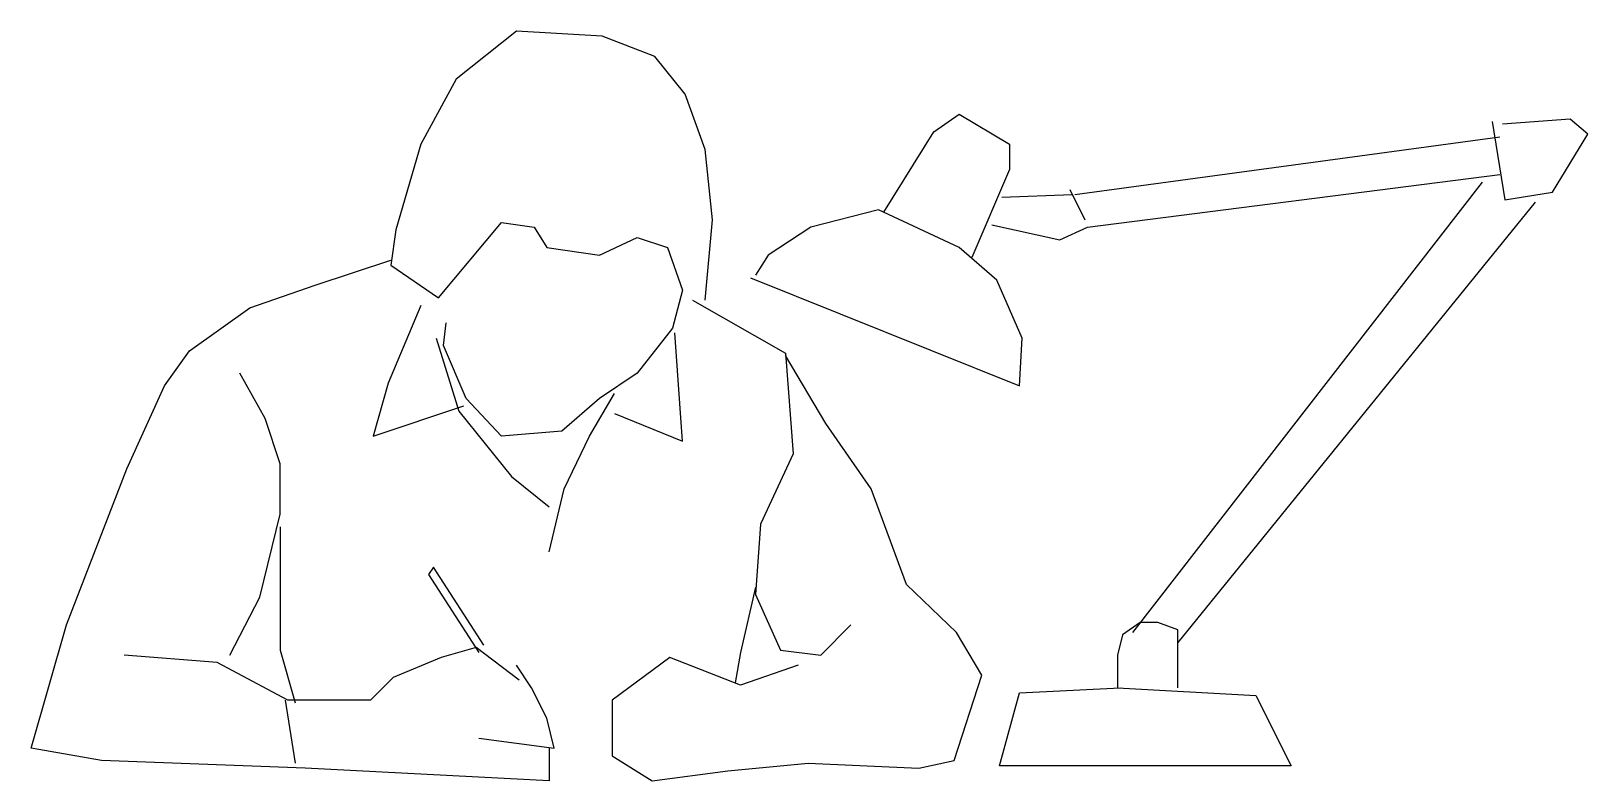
# Model space of a CAD drawing. Header units: millimetres. Extents: x -1627.44 to -1626.35, y 1786.26 to 1786.79.
import ezdxf

# ---------------------------------------------------------------- set-up
doc = ezdxf.new("R2010")
doc.units = ezdxf.units.MM
doc.header["$LTSCALE"] = 10
doc.layers.add('Humanos', color=2, linetype='Continuous')

msp = doc.modelspace()

# ---------------------------------------------------------------- linework, layer by layer
at = {"layer": 'Humanos'}
for p, q in [((-1627.1019, 1786.7899), (-1627.1445, 1786.7561)), ((-1627.0415, 1786.7863), (-1627.1019, 1786.7899)), ((-1627.0042, 1786.7721), (-1627.0415, 1786.7863)), ((-1626.9829, 1786.7455), (-1627.0042, 1786.7721)), ((-1627.1445, 1786.7561), (-1627.1694, 1786.71)), ((-1626.9687, 1786.7064), (-1626.9829, 1786.7455)), ((-1626.8071, 1786.7189), (-1626.7893, 1786.7313)), ((-1626.7893, 1786.7313), (-1626.7538, 1786.71)), ((-1626.4128, 1786.726), (-1626.4039, 1786.6709)), ((-1626.3578, 1786.7277), (-1626.4057, 1786.7242)), ((-1626.3453, 1786.7171), (-1626.3578, 1786.7277)), ((-1627.1694, 1786.71), (-1627.1872, 1786.6496)), ((-1626.8426, 1786.662), (-1626.8071, 1786.7189)), ((-1626.7538, 1786.71), (-1626.7538, 1786.6922)), ((-1626.7076, 1786.6745), (-1626.4075, 1786.7153)), ((-1626.3702, 1786.6762), (-1626.3453, 1786.7171)), ((-1626.9634, 1786.6567), (-1626.9687, 1786.7064)), ((-1626.7538, 1786.6922), (-1626.7804, 1786.6301)), ((-1626.6987, 1786.6514), (-1626.4075, 1786.6887)), ((-1626.7112, 1786.678), (-1626.7005, 1786.6567)), ((-1626.4199, 1786.6833), (-1626.6668, 1786.3654)), ((-1626.4039, 1786.6709), (-1626.3702, 1786.6762)), ((-1626.7591, 1786.6727), (-1626.7094, 1786.6745)), ((-1626.3826, 1786.6691), (-1626.6348, 1786.3583)), ((-1627.157, 1786.6016), (-1627.1126, 1786.6549)), ((-1627.1126, 1786.6549), (-1627.0895, 1786.6514)), ((-1626.9687, 1786.5999), (-1626.9634, 1786.6567)), ((-1626.8462, 1786.6638), (-1626.8941, 1786.6514)), ((-1626.7893, 1786.6372), (-1626.8462, 1786.6638)), ((-1627.1872, 1786.6496), (-1627.1907, 1786.6247)), ((-1627.0895, 1786.6514), (-1627.0806, 1786.6372)), ((-1627.0433, 1786.6318), (-1627.0167, 1786.6443)), ((-1627.0167, 1786.6443), (-1626.9953, 1786.6372)), ((-1626.8941, 1786.6514), (-1626.9243, 1786.6318)), ((-1626.7662, 1786.6531), (-1626.7183, 1786.6425)), ((-1626.7183, 1786.6425), (-1626.6987, 1786.6514)), ((-1627.0806, 1786.6372), (-1627.0433, 1786.6318)), ((-1626.9953, 1786.6372), (-1626.9847, 1786.607)), ((-1626.7627, 1786.6141), (-1626.7893, 1786.6372)), ((-1627.244, 1786.6105), (-1627.1907, 1786.6283)), ((-1627.1907, 1786.6247), (-1627.157, 1786.6016)), ((-1626.9243, 1786.6318), (-1626.9332, 1786.6176)), ((-1627.2902, 1786.5945), (-1627.244, 1786.6105)), ((-1626.9367, 1786.6158), (-1626.7467, 1786.5395)), ((-1626.7449, 1786.5732), (-1626.7627, 1786.6141)), ((-1626.9847, 1786.607), (-1626.9918, 1786.5803)), ((-1626.9776, 1786.5999), (-1626.9119, 1786.5626)), ((-1627.3328, 1786.5643), (-1627.2902, 1786.5945)), ((-1627.1694, 1786.5963), (-1627.1925, 1786.5413)), ((-1627.1534, 1786.5679), (-1627.1516, 1786.5839)), ((-1626.9918, 1786.5803), (-1627.0167, 1786.5484)), ((-1627.1587, 1786.5732), (-1627.1427, 1786.5217)), ((-1627.1374, 1786.5306), (-1627.1534, 1786.5679)), ((-1626.9847, 1786.5004), (-1626.99, 1786.5768)), ((-1626.7467, 1786.5395), (-1626.7449, 1786.5732)), ((-1627.3505, 1786.5395), (-1627.3328, 1786.5643)), ((-1626.9119, 1786.5626), (-1626.9065, 1786.4915)), ((-1626.8835, 1786.5128), (-1626.9119, 1786.5608)), ((-1627.2795, 1786.5164), (-1627.2973, 1786.5484)), ((-1627.0167, 1786.5484), (-1627.0433, 1786.5306)), ((-1627.3772, 1786.4809), (-1627.3505, 1786.5395)), ((-1627.1925, 1786.5413), (-1627.2031, 1786.504)), ((-1627.0504, 1786.504), (-1627.0326, 1786.5341)), ((-1627.2031, 1786.504), (-1627.1392, 1786.5253)), ((-1627.1126, 1786.504), (-1627.1374, 1786.5306)), ((-1627.0433, 1786.5306), (-1627.0699, 1786.5075)), ((-1627.2688, 1786.4844), (-1627.2795, 1786.5164)), ((-1627.1427, 1786.5217), (-1627.1055, 1786.4755)), ((-1627.0326, 1786.5199), (-1626.9847, 1786.5004)), ((-1626.8515, 1786.4667), (-1626.8835, 1786.5128)), ((-1627.0699, 1786.5075), (-1627.1126, 1786.504)), ((-1627.0682, 1786.4667), (-1627.0504, 1786.504)), ((-1626.9065, 1786.4915), (-1626.9296, 1786.4418)), ((-1627.4198, 1786.3708), (-1627.3772, 1786.4809)), ((-1627.2688, 1786.4489), (-1627.2688, 1786.4844)), ((-1627.1055, 1786.4755), (-1627.0788, 1786.4542)), ((-1627.0788, 1786.4223), (-1627.0682, 1786.4667)), ((-1626.8266, 1786.3992), (-1626.8515, 1786.4667)), ((-1627.2831, 1786.3903), (-1627.2688, 1786.4489)), ((-1627.2688, 1786.44), (-1627.2688, 1786.353)), ((-1626.9296, 1786.4418), (-1626.9332, 1786.3921)), ((-1627.1605, 1786.4116), (-1627.1641, 1786.4063)), ((-1627.1641, 1786.4063), (-1627.1285, 1786.3512)), ((-1627.125, 1786.3565), (-1627.1605, 1786.4116)), ((-1627.3044, 1786.3494), (-1627.2831, 1786.3903)), ((-1626.9332, 1786.3974), (-1626.9438, 1786.3512)), ((-1626.9332, 1786.3921), (-1626.9154, 1786.353)), ((-1626.7911, 1786.3654), (-1626.8266, 1786.3992)), ((-1627.4447, 1786.2837), (-1627.4198, 1786.3708)), ((-1626.887, 1786.3494), (-1626.8657, 1786.3708)), ((-1626.6615, 1786.3725), (-1626.6739, 1786.3637)), ((-1626.649, 1786.3725), (-1626.6615, 1786.3725)), ((-1626.6348, 1786.3672), (-1626.649, 1786.3725)), ((-1626.7733, 1786.3352), (-1626.7911, 1786.3654)), ((-1626.6739, 1786.3637), (-1626.6774, 1786.3494)), ((-1626.6348, 1786.3264), (-1626.6348, 1786.3672)), ((-1627.3132, 1786.3441), (-1627.379, 1786.3494)), ((-1627.2688, 1786.353), (-1627.2582, 1786.3157)), ((-1627.1552, 1786.3477), (-1627.1889, 1786.3335)), ((-1627.1303, 1786.3548), (-1627.1552, 1786.3477)), ((-1627.1001, 1786.3317), (-1627.1303, 1786.3548)), ((-1626.9936, 1786.3477), (-1627.0344, 1786.3175)), ((-1626.9438, 1786.3281), (-1626.9936, 1786.3477)), ((-1626.9438, 1786.3512), (-1626.9474, 1786.3299)), ((-1626.9154, 1786.353), (-1626.887, 1786.3494)), ((-1626.6774, 1786.3494), (-1626.6774, 1786.3264)), ((-1627.2635, 1786.3175), (-1627.3132, 1786.3441)), ((-1627.0912, 1786.3264), (-1627.1019, 1786.3423)), ((-1626.903, 1786.3423), (-1626.9438, 1786.3281)), ((-1626.7929, 1786.2749), (-1626.7733, 1786.3352)), ((-1627.1889, 1786.3335), (-1627.2049, 1786.3175)), ((-1627.0806, 1786.305), (-1627.0912, 1786.3264)), ((-1626.7467, 1786.3228), (-1626.6757, 1786.3264)), ((-1626.6774, 1786.3264), (-1626.5798, 1786.321)), ((-1627.2653, 1786.3175), (-1627.2582, 1786.2731)), ((-1627.2049, 1786.3175), (-1627.2635, 1786.3175)), ((-1627.0344, 1786.3175), (-1627.0344, 1786.2784)), ((-1626.7609, 1786.2713), (-1626.7467, 1786.3228)), ((-1626.5798, 1786.321), (-1626.5549, 1786.2713)), ((-1627.0753, 1786.2837), (-1627.0806, 1786.305)), ((-1627.3949, 1786.2749), (-1627.4447, 1786.2837)), ((-1627.1285, 1786.2908), (-1627.0753, 1786.2837)), ((-1627.0788, 1786.2837), (-1627.0788, 1786.2606)), ((-1627.2511, 1786.2695), (-1627.3949, 1786.2749)), ((-1627.0788, 1786.2606), (-1627.2511, 1786.2695)), ((-1627.0344, 1786.2784), (-1627.006, 1786.2606)), ((-1626.9527, 1786.2677), (-1626.8959, 1786.2731)), ((-1626.8959, 1786.2731), (-1626.8177, 1786.2695)), ((-1626.8177, 1786.2695), (-1626.7929, 1786.2749)), ((-1626.5549, 1786.2713), (-1626.7609, 1786.2713)), ((-1627.006, 1786.2606), (-1626.9527, 1786.2677))]:
    msp.add_line(p, q, dxfattribs=at)

doc.saveas('drawing.dxf')
